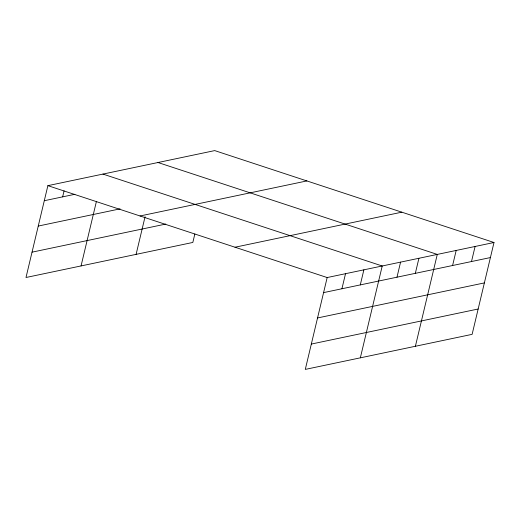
<?xml version="1.0" encoding="UTF-8"?>
<svg xmlns="http://www.w3.org/2000/svg" width="520" height="520" viewBox="0 0 520 520"><rect width="100%" height="100%" fill="white"/><g stroke="black" fill="none" stroke-linecap="round" stroke-linejoin="round"><path stroke-width="0.78" d="M494 242.502L327.171 277.55L305.292 369.401L472.121 334.347L494 242.502L214.708 150.599L47.879 185.653L26 277.498L192.829 242.45L194.838 234M62.641 196.859L64.077 190.833M81.055 265.935L96.421 201.435M136.103 254.364L145.067 216.743M341.933 288.762L345.521 273.695M360.282 284.908L363.876 269.841M360.341 357.832L382.226 265.986L102.934 174.083M396.988 277.192L400.575 262.125M415.337 273.338L418.925 258.271M415.396 346.268L437.281 254.417L157.989 162.513M452.595 265.512L456.183 250.445M471.504 261.541L475.091 246.474M44.291 200.72L74.88 194.292M38.259 226.057L120.068 208.864M140.049 215.975L306.878 180.928M32.038 252.161L165.776 224.061M235.008 247.221L401.837 212.173M323.583 292.617L490.412 257.562M317.544 317.954L484.374 282.906M311.324 344.065L478.153 309.01M47.879 185.653L327.171 277.55"/></g></svg>
